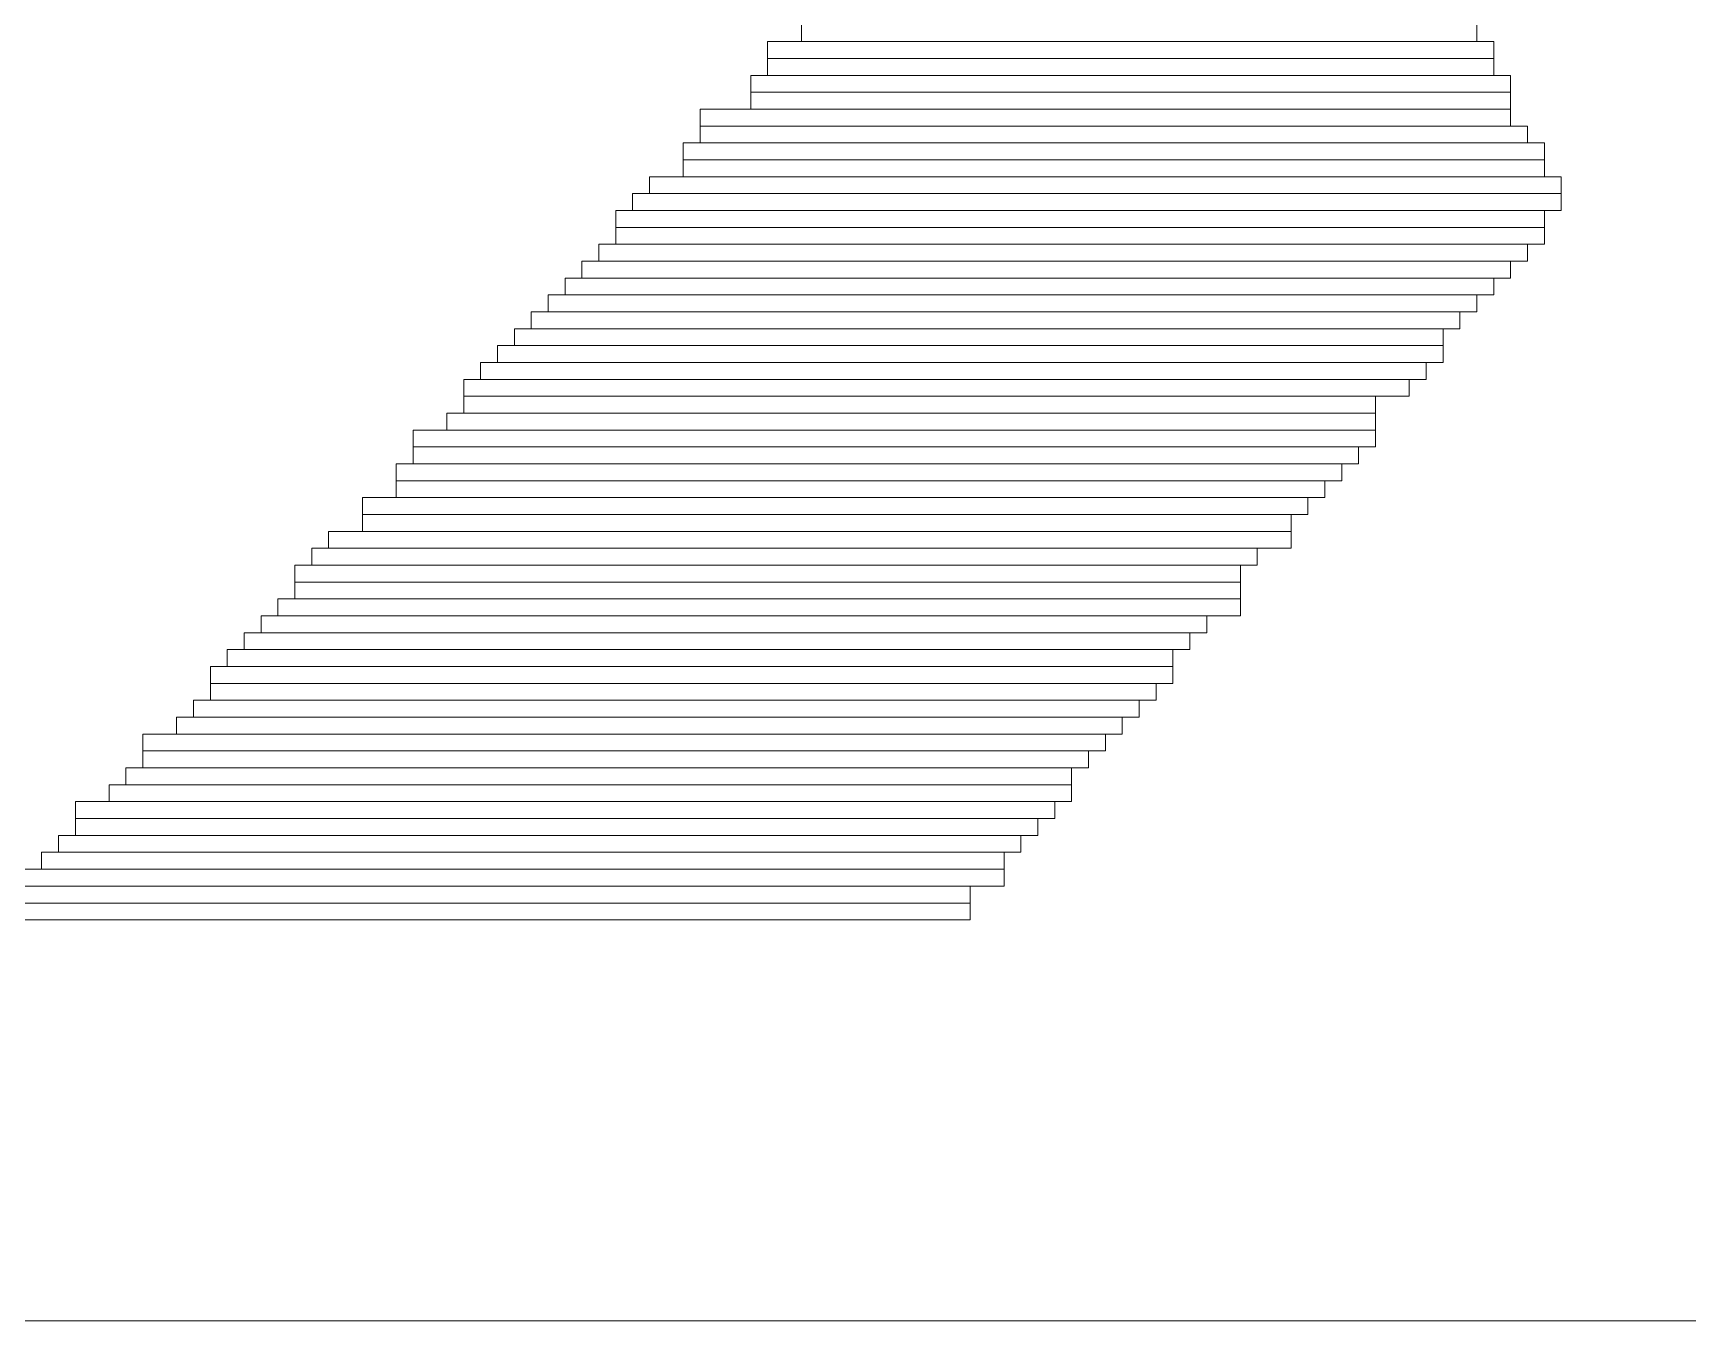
# Model space of a CAD drawing. Header units: millimetres. Extents: x -19.4 to 22.9, y -18.1 to 22.2.
# Drawn here: x 5.245 to 7.734, y -18.091 to -16.154 of the extents above; entities that cross this region are included whole.
import ezdxf

# ---------------------------------------------------------------- set-up
doc = ezdxf.new("R2010")
doc.units = ezdxf.units.MM
doc.header["$MEASUREMENT"] = 0
doc.layers.add('BG_OUTLINE', color=7, linetype='Continuous')
doc.layers.add('MA_PEN3', color=7, linetype='Continuous')

msp = doc.modelspace()

# ---------------------------------------------------------------- linework, layer by layer
at = {"layer": 'BG_OUTLINE', "lineweight": 9}
msp.add_open_spline([(-13.5636, -18.0908), (-13.5636, -18.0908), (13.4366, -18.0908), (13.4366, -18.0908), (13.4366, -18.0908), (13.4366, -18.0908), (13.4366, 12.9092), (13.4366, 12.9092), (13.4366, 12.9092), (13.4366, 12.9092), (-13.5636, 12.9092), (-13.5636, 12.9092), (-13.5636, 12.9092), (-13.5636, 12.9092), (-13.5636, -18.0908), (-13.5636, -18.0908)], degree=3, knots=[0, 0, 0, 0, 0.25, 0.25, 0.25, 0.25, 0.5, 0.5, 0.5, 0.5, 0.75, 0.75, 0.75, 0.75, 1, 1, 1, 1], dxfattribs=at)
at = {"layer": 'MA_PEN3', "lineweight": 9}
for points in [[(6.4008, -16.167), (6.4008, -16.167), (6.4008, -16.1416), (6.4008, -16.1416), (6.4008, -16.1416), (6.4008, -16.1416), (7.4168, -16.1416), (7.4168, -16.1416), (7.4168, -16.1416), (7.4168, -16.1416), (7.4168, -16.167), (7.4168, -16.167), (7.4168, -16.167), (7.4168, -16.167), (6.4008, -16.167), (6.4008, -16.167)], [(6.35, -16.1924), (6.35, -16.1924), (6.35, -16.167), (6.35, -16.167), (6.35, -16.167), (6.35, -16.167), (7.4422, -16.167), (7.4422, -16.167), (7.4422, -16.167), (7.4422, -16.167), (7.4422, -16.1924), (7.4422, -16.1924), (7.4422, -16.1924), (7.4422, -16.1924), (6.35, -16.1924), (6.35, -16.1924)], [(6.35, -16.2178), (6.35, -16.2178), (6.35, -16.1924), (6.35, -16.1924), (6.35, -16.1924), (6.35, -16.1924), (7.4422, -16.1924), (7.4422, -16.1924), (7.4422, -16.1924), (7.4422, -16.1924), (7.4422, -16.2178), (7.4422, -16.2178), (7.4422, -16.2178), (7.4422, -16.2178), (6.35, -16.2178), (6.35, -16.2178)], [(6.3246, -16.2432), (6.3246, -16.2432), (6.3246, -16.2178), (6.3246, -16.2178), (6.3246, -16.2178), (6.3246, -16.2178), (7.4676, -16.2178), (7.4676, -16.2178), (7.4676, -16.2178), (7.4676, -16.2178), (7.4676, -16.2432), (7.4676, -16.2432), (7.4676, -16.2432), (7.4676, -16.2432), (6.3246, -16.2432), (6.3246, -16.2432)], [(6.3246, -16.2686), (6.3246, -16.2686), (6.3246, -16.2432), (6.3246, -16.2432), (6.3246, -16.2432), (6.3246, -16.2432), (7.4676, -16.2432), (7.4676, -16.2432), (7.4676, -16.2432), (7.4676, -16.2432), (7.4676, -16.2686), (7.4676, -16.2686), (7.4676, -16.2686), (7.4676, -16.2686), (6.3246, -16.2686), (6.3246, -16.2686)], [(6.2484, -16.294), (6.2484, -16.294), (6.2484, -16.2686), (6.2484, -16.2686), (6.2484, -16.2686), (6.2484, -16.2686), (7.4676, -16.2686), (7.4676, -16.2686), (7.4676, -16.2686), (7.4676, -16.2686), (7.4676, -16.294), (7.4676, -16.294), (7.4676, -16.294), (7.4676, -16.294), (6.2484, -16.294), (6.2484, -16.294)], [(6.2484, -16.3194), (6.2484, -16.3194), (6.2484, -16.294), (6.2484, -16.294), (6.2484, -16.294), (6.2484, -16.294), (7.493, -16.294), (7.493, -16.294), (7.493, -16.294), (7.493, -16.294), (7.493, -16.3194), (7.493, -16.3194), (7.493, -16.3194), (7.493, -16.3194), (6.2484, -16.3194), (6.2484, -16.3194)], [(6.223, -16.3448), (6.223, -16.3448), (6.223, -16.3194), (6.223, -16.3194), (6.223, -16.3194), (6.223, -16.3194), (7.5184, -16.3194), (7.5184, -16.3194), (7.5184, -16.3194), (7.5184, -16.3194), (7.5184, -16.3448), (7.5184, -16.3448), (7.5184, -16.3448), (7.5184, -16.3448), (6.223, -16.3448), (6.223, -16.3448)], [(6.223, -16.3702), (6.223, -16.3702), (6.223, -16.3448), (6.223, -16.3448), (6.223, -16.3448), (6.223, -16.3448), (7.5184, -16.3448), (7.5184, -16.3448), (7.5184, -16.3448), (7.5184, -16.3448), (7.5184, -16.3702), (7.5184, -16.3702), (7.5184, -16.3702), (7.5184, -16.3702), (6.223, -16.3702), (6.223, -16.3702)], [(6.1722, -16.3956), (6.1722, -16.3956), (6.1722, -16.3702), (6.1722, -16.3702), (6.1722, -16.3702), (6.1722, -16.3702), (7.5438, -16.3702), (7.5438, -16.3702), (7.5438, -16.3702), (7.5438, -16.3702), (7.5438, -16.3956), (7.5438, -16.3956), (7.5438, -16.3956), (7.5438, -16.3956), (6.1722, -16.3956), (6.1722, -16.3956)], [(6.1468, -16.421), (6.1468, -16.421), (6.1468, -16.3956), (6.1468, -16.3956), (6.1468, -16.3956), (6.1468, -16.3956), (7.5438, -16.3956), (7.5438, -16.3956), (7.5438, -16.3956), (7.5438, -16.3956), (7.5438, -16.421), (7.5438, -16.421), (7.5438, -16.421), (7.5438, -16.421), (6.1468, -16.421), (6.1468, -16.421)], [(6.1214, -16.4464), (6.1214, -16.4464), (6.1214, -16.421), (6.1214, -16.421), (6.1214, -16.421), (6.1214, -16.421), (7.5184, -16.421), (7.5184, -16.421), (7.5184, -16.421), (7.5184, -16.421), (7.5184, -16.4464), (7.5184, -16.4464), (7.5184, -16.4464), (7.5184, -16.4464), (6.1214, -16.4464), (6.1214, -16.4464)], [(6.1214, -16.4718), (6.1214, -16.4718), (6.1214, -16.4464), (6.1214, -16.4464), (6.1214, -16.4464), (6.1214, -16.4464), (7.5184, -16.4464), (7.5184, -16.4464), (7.5184, -16.4464), (7.5184, -16.4464), (7.5184, -16.4718), (7.5184, -16.4718), (7.5184, -16.4718), (7.5184, -16.4718), (6.1214, -16.4718), (6.1214, -16.4718)], [(6.096, -16.4972), (6.096, -16.4972), (6.096, -16.4718), (6.096, -16.4718), (6.096, -16.4718), (6.096, -16.4718), (7.493, -16.4718), (7.493, -16.4718), (7.493, -16.4718), (7.493, -16.4718), (7.493, -16.4972), (7.493, -16.4972), (7.493, -16.4972), (7.493, -16.4972), (6.096, -16.4972), (6.096, -16.4972)], [(6.0706, -16.5226), (6.0706, -16.5226), (6.0706, -16.4972), (6.0706, -16.4972), (6.0706, -16.4972), (6.0706, -16.4972), (7.4676, -16.4972), (7.4676, -16.4972), (7.4676, -16.4972), (7.4676, -16.4972), (7.4676, -16.5226), (7.4676, -16.5226), (7.4676, -16.5226), (7.4676, -16.5226), (6.0706, -16.5226), (6.0706, -16.5226)], [(6.0452, -16.548), (6.0452, -16.548), (6.0452, -16.5226), (6.0452, -16.5226), (6.0452, -16.5226), (6.0452, -16.5226), (7.4422, -16.5226), (7.4422, -16.5226), (7.4422, -16.5226), (7.4422, -16.5226), (7.4422, -16.548), (7.4422, -16.548), (7.4422, -16.548), (7.4422, -16.548), (6.0452, -16.548), (6.0452, -16.548)], [(6.0198, -16.5734), (6.0198, -16.5734), (6.0198, -16.548), (6.0198, -16.548), (6.0198, -16.548), (6.0198, -16.548), (7.4168, -16.548), (7.4168, -16.548), (7.4168, -16.548), (7.4168, -16.548), (7.4168, -16.5734), (7.4168, -16.5734), (7.4168, -16.5734), (7.4168, -16.5734), (6.0198, -16.5734), (6.0198, -16.5734)], [(5.9944, -16.5988), (5.9944, -16.5988), (5.9944, -16.5734), (5.9944, -16.5734), (5.9944, -16.5734), (5.9944, -16.5734), (7.3914, -16.5734), (7.3914, -16.5734), (7.3914, -16.5734), (7.3914, -16.5734), (7.3914, -16.5988), (7.3914, -16.5988), (7.3914, -16.5988), (7.3914, -16.5988), (5.9944, -16.5988), (5.9944, -16.5988)], [(5.969, -16.6242), (5.969, -16.6242), (5.969, -16.5988), (5.969, -16.5988), (5.969, -16.5988), (5.969, -16.5988), (7.366, -16.5988), (7.366, -16.5988), (7.366, -16.5988), (7.366, -16.5988), (7.366, -16.6242), (7.366, -16.6242), (7.366, -16.6242), (7.366, -16.6242), (5.969, -16.6242), (5.969, -16.6242)], [(5.9436, -16.6496), (5.9436, -16.6496), (5.9436, -16.6242), (5.9436, -16.6242), (5.9436, -16.6242), (5.9436, -16.6242), (7.366, -16.6242), (7.366, -16.6242), (7.366, -16.6242), (7.366, -16.6242), (7.366, -16.6496), (7.366, -16.6496), (7.366, -16.6496), (7.366, -16.6496), (5.9436, -16.6496), (5.9436, -16.6496)], [(5.9182, -16.675), (5.9182, -16.675), (5.9182, -16.6496), (5.9182, -16.6496), (5.9182, -16.6496), (5.9182, -16.6496), (7.3406, -16.6496), (7.3406, -16.6496), (7.3406, -16.6496), (7.3406, -16.6496), (7.3406, -16.675), (7.3406, -16.675), (7.3406, -16.675), (7.3406, -16.675), (5.9182, -16.675), (5.9182, -16.675)], [(5.8928, -16.7004), (5.8928, -16.7004), (5.8928, -16.675), (5.8928, -16.675), (5.8928, -16.675), (5.8928, -16.675), (7.3152, -16.675), (7.3152, -16.675), (7.3152, -16.675), (7.3152, -16.675), (7.3152, -16.7004), (7.3152, -16.7004), (7.3152, -16.7004), (7.3152, -16.7004), (5.8928, -16.7004), (5.8928, -16.7004)], [(5.8928, -16.7258), (5.8928, -16.7258), (5.8928, -16.7004), (5.8928, -16.7004), (5.8928, -16.7004), (5.8928, -16.7004), (7.2644, -16.7004), (7.2644, -16.7004), (7.2644, -16.7004), (7.2644, -16.7004), (7.2644, -16.7258), (7.2644, -16.7258), (7.2644, -16.7258), (7.2644, -16.7258), (5.8928, -16.7258), (5.8928, -16.7258)], [(5.8674, -16.7512), (5.8674, -16.7512), (5.8674, -16.7258), (5.8674, -16.7258), (5.8674, -16.7258), (5.8674, -16.7258), (7.2644, -16.7258), (7.2644, -16.7258), (7.2644, -16.7258), (7.2644, -16.7258), (7.2644, -16.7512), (7.2644, -16.7512), (7.2644, -16.7512), (7.2644, -16.7512), (5.8674, -16.7512), (5.8674, -16.7512)], [(5.8166, -16.7766), (5.8166, -16.7766), (5.8166, -16.7512), (5.8166, -16.7512), (5.8166, -16.7512), (5.8166, -16.7512), (7.2644, -16.7512), (7.2644, -16.7512), (7.2644, -16.7512), (7.2644, -16.7512), (7.2644, -16.7766), (7.2644, -16.7766), (7.2644, -16.7766), (7.2644, -16.7766), (5.8166, -16.7766), (5.8166, -16.7766)], [(5.8166, -16.802), (5.8166, -16.802), (5.8166, -16.7766), (5.8166, -16.7766), (5.8166, -16.7766), (5.8166, -16.7766), (7.239, -16.7766), (7.239, -16.7766), (7.239, -16.7766), (7.239, -16.7766), (7.239, -16.802), (7.239, -16.802), (7.239, -16.802), (7.239, -16.802), (5.8166, -16.802), (5.8166, -16.802)], [(5.7912, -16.8274), (5.7912, -16.8274), (5.7912, -16.802), (5.7912, -16.802), (5.7912, -16.802), (5.7912, -16.802), (7.2136, -16.802), (7.2136, -16.802), (7.2136, -16.802), (7.2136, -16.802), (7.2136, -16.8274), (7.2136, -16.8274), (7.2136, -16.8274), (7.2136, -16.8274), (5.7912, -16.8274), (5.7912, -16.8274)], [(5.7912, -16.8528), (5.7912, -16.8528), (5.7912, -16.8274), (5.7912, -16.8274), (5.7912, -16.8274), (5.7912, -16.8274), (7.1882, -16.8274), (7.1882, -16.8274), (7.1882, -16.8274), (7.1882, -16.8274), (7.1882, -16.8528), (7.1882, -16.8528), (7.1882, -16.8528), (7.1882, -16.8528), (5.7912, -16.8528), (5.7912, -16.8528)], [(5.7404, -16.8782), (5.7404, -16.8782), (5.7404, -16.8528), (5.7404, -16.8528), (5.7404, -16.8528), (5.7404, -16.8528), (7.1628, -16.8528), (7.1628, -16.8528), (7.1628, -16.8528), (7.1628, -16.8528), (7.1628, -16.8782), (7.1628, -16.8782), (7.1628, -16.8782), (7.1628, -16.8782), (5.7404, -16.8782), (5.7404, -16.8782)], [(5.7404, -16.9036), (5.7404, -16.9036), (5.7404, -16.8782), (5.7404, -16.8782), (5.7404, -16.8782), (5.7404, -16.8782), (7.1374, -16.8782), (7.1374, -16.8782), (7.1374, -16.8782), (7.1374, -16.8782), (7.1374, -16.9036), (7.1374, -16.9036), (7.1374, -16.9036), (7.1374, -16.9036), (5.7404, -16.9036), (5.7404, -16.9036)], [(5.6896, -16.929), (5.6896, -16.929), (5.6896, -16.9036), (5.6896, -16.9036), (5.6896, -16.9036), (5.6896, -16.9036), (7.1374, -16.9036), (7.1374, -16.9036), (7.1374, -16.9036), (7.1374, -16.9036), (7.1374, -16.929), (7.1374, -16.929), (7.1374, -16.929), (7.1374, -16.929), (5.6896, -16.929), (5.6896, -16.929)], [(5.6642, -16.9544), (5.6642, -16.9544), (5.6642, -16.929), (5.6642, -16.929), (5.6642, -16.929), (5.6642, -16.929), (7.0866, -16.929), (7.0866, -16.929), (7.0866, -16.929), (7.0866, -16.929), (7.0866, -16.9544), (7.0866, -16.9544), (7.0866, -16.9544), (7.0866, -16.9544), (5.6642, -16.9544), (5.6642, -16.9544)], [(5.6388, -16.9798), (5.6388, -16.9798), (5.6388, -16.9544), (5.6388, -16.9544), (5.6388, -16.9544), (5.6388, -16.9544), (7.0612, -16.9544), (7.0612, -16.9544), (7.0612, -16.9544), (7.0612, -16.9544), (7.0612, -16.9798), (7.0612, -16.9798), (7.0612, -16.9798), (7.0612, -16.9798), (5.6388, -16.9798), (5.6388, -16.9798)], [(5.6388, -17.0052), (5.6388, -17.0052), (5.6388, -16.9798), (5.6388, -16.9798), (5.6388, -16.9798), (5.6388, -16.9798), (7.0612, -16.9798), (7.0612, -16.9798), (7.0612, -16.9798), (7.0612, -16.9798), (7.0612, -17.0052), (7.0612, -17.0052), (7.0612, -17.0052), (7.0612, -17.0052), (5.6388, -17.0052), (5.6388, -17.0052)], [(5.6134, -17.0306), (5.6134, -17.0306), (5.6134, -17.0052), (5.6134, -17.0052), (5.6134, -17.0052), (5.6134, -17.0052), (7.0612, -17.0052), (7.0612, -17.0052), (7.0612, -17.0052), (7.0612, -17.0052), (7.0612, -17.0306), (7.0612, -17.0306), (7.0612, -17.0306), (7.0612, -17.0306), (5.6134, -17.0306), (5.6134, -17.0306)], [(5.588, -17.056), (5.588, -17.056), (5.588, -17.0306), (5.588, -17.0306), (5.588, -17.0306), (5.588, -17.0306), (7.0104, -17.0306), (7.0104, -17.0306), (7.0104, -17.0306), (7.0104, -17.0306), (7.0104, -17.056), (7.0104, -17.056), (7.0104, -17.056), (7.0104, -17.056), (5.588, -17.056), (5.588, -17.056)], [(5.5626, -17.0814), (5.5626, -17.0814), (5.5626, -17.056), (5.5626, -17.056), (5.5626, -17.056), (5.5626, -17.056), (6.985, -17.056), (6.985, -17.056), (6.985, -17.056), (6.985, -17.056), (6.985, -17.0814), (6.985, -17.0814), (6.985, -17.0814), (6.985, -17.0814), (5.5626, -17.0814), (5.5626, -17.0814)], [(5.5372, -17.1068), (5.5372, -17.1068), (5.5372, -17.0814), (5.5372, -17.0814), (5.5372, -17.0814), (5.5372, -17.0814), (6.9596, -17.0814), (6.9596, -17.0814), (6.9596, -17.0814), (6.9596, -17.0814), (6.9596, -17.1068), (6.9596, -17.1068), (6.9596, -17.1068), (6.9596, -17.1068), (5.5372, -17.1068), (5.5372, -17.1068)], [(5.5118, -17.1322), (5.5118, -17.1322), (5.5118, -17.1068), (5.5118, -17.1068), (5.5118, -17.1068), (5.5118, -17.1068), (6.9596, -17.1068), (6.9596, -17.1068), (6.9596, -17.1068), (6.9596, -17.1068), (6.9596, -17.1322), (6.9596, -17.1322), (6.9596, -17.1322), (6.9596, -17.1322), (5.5118, -17.1322), (5.5118, -17.1322)], [(5.5118, -17.1576), (5.5118, -17.1576), (5.5118, -17.1322), (5.5118, -17.1322), (5.5118, -17.1322), (5.5118, -17.1322), (6.9342, -17.1322), (6.9342, -17.1322), (6.9342, -17.1322), (6.9342, -17.1322), (6.9342, -17.1576), (6.9342, -17.1576), (6.9342, -17.1576), (6.9342, -17.1576), (5.5118, -17.1576), (5.5118, -17.1576)], [(5.4864, -17.183), (5.4864, -17.183), (5.4864, -17.1576), (5.4864, -17.1576), (5.4864, -17.1576), (5.4864, -17.1576), (6.9088, -17.1576), (6.9088, -17.1576), (6.9088, -17.1576), (6.9088, -17.1576), (6.9088, -17.183), (6.9088, -17.183), (6.9088, -17.183), (6.9088, -17.183), (5.4864, -17.183), (5.4864, -17.183)], [(5.461, -17.2084), (5.461, -17.2084), (5.461, -17.183), (5.461, -17.183), (5.461, -17.183), (5.461, -17.183), (6.8834, -17.183), (6.8834, -17.183), (6.8834, -17.183), (6.8834, -17.183), (6.8834, -17.2084), (6.8834, -17.2084), (6.8834, -17.2084), (6.8834, -17.2084), (5.461, -17.2084), (5.461, -17.2084)], [(5.4102, -17.2338), (5.4102, -17.2338), (5.4102, -17.2084), (5.4102, -17.2084), (5.4102, -17.2084), (5.4102, -17.2084), (6.858, -17.2084), (6.858, -17.2084), (6.858, -17.2084), (6.858, -17.2084), (6.858, -17.2338), (6.858, -17.2338), (6.858, -17.2338), (6.858, -17.2338), (5.4102, -17.2338), (5.4102, -17.2338)], [(5.4102, -17.2592), (5.4102, -17.2592), (5.4102, -17.2338), (5.4102, -17.2338), (5.4102, -17.2338), (5.4102, -17.2338), (6.8326, -17.2338), (6.8326, -17.2338), (6.8326, -17.2338), (6.8326, -17.2338), (6.8326, -17.2592), (6.8326, -17.2592), (6.8326, -17.2592), (6.8326, -17.2592), (5.4102, -17.2592), (5.4102, -17.2592)], [(5.3848, -17.2846), (5.3848, -17.2846), (5.3848, -17.2592), (5.3848, -17.2592), (5.3848, -17.2592), (5.3848, -17.2592), (6.8072, -17.2592), (6.8072, -17.2592), (6.8072, -17.2592), (6.8072, -17.2592), (6.8072, -17.2846), (6.8072, -17.2846), (6.8072, -17.2846), (6.8072, -17.2846), (5.3848, -17.2846), (5.3848, -17.2846)], [(5.3594, -17.31), (5.3594, -17.31), (5.3594, -17.2846), (5.3594, -17.2846), (5.3594, -17.2846), (5.3594, -17.2846), (6.8072, -17.2846), (6.8072, -17.2846), (6.8072, -17.2846), (6.8072, -17.2846), (6.8072, -17.31), (6.8072, -17.31), (6.8072, -17.31), (6.8072, -17.31), (5.3594, -17.31), (5.3594, -17.31)], [(5.3086, -17.3354), (5.3086, -17.3354), (5.3086, -17.31), (5.3086, -17.31), (5.3086, -17.31), (5.3086, -17.31), (6.7818, -17.31), (6.7818, -17.31), (6.7818, -17.31), (6.7818, -17.31), (6.7818, -17.3354), (6.7818, -17.3354), (6.7818, -17.3354), (6.7818, -17.3354), (5.3086, -17.3354), (5.3086, -17.3354)], [(5.3086, -17.3608), (5.3086, -17.3608), (5.3086, -17.3354), (5.3086, -17.3354), (5.3086, -17.3354), (5.3086, -17.3354), (6.7564, -17.3354), (6.7564, -17.3354), (6.7564, -17.3354), (6.7564, -17.3354), (6.7564, -17.3608), (6.7564, -17.3608), (6.7564, -17.3608), (6.7564, -17.3608), (5.3086, -17.3608), (5.3086, -17.3608)], [(5.2832, -17.3862), (5.2832, -17.3862), (5.2832, -17.3608), (5.2832, -17.3608), (5.2832, -17.3608), (5.2832, -17.3608), (6.731, -17.3608), (6.731, -17.3608), (6.731, -17.3608), (6.731, -17.3608), (6.731, -17.3862), (6.731, -17.3862), (6.731, -17.3862), (6.731, -17.3862), (5.2832, -17.3862), (5.2832, -17.3862)], [(5.2577, -17.4116), (5.2577, -17.4116), (5.2577, -17.3862), (5.2577, -17.3862), (5.2577, -17.3862), (5.2577, -17.3862), (6.7056, -17.3862), (6.7056, -17.3862), (6.7056, -17.3862), (6.7056, -17.3862), (6.7056, -17.4116), (6.7056, -17.4116), (6.7056, -17.4116), (6.7056, -17.4116), (5.2577, -17.4116), (5.2577, -17.4116)], [(5.207, -17.437), (5.207, -17.437), (5.207, -17.4116), (5.207, -17.4116), (5.207, -17.4116), (5.207, -17.4116), (6.7056, -17.4116), (6.7056, -17.4116), (6.7056, -17.4116), (6.7056, -17.4116), (6.7056, -17.437), (6.7056, -17.437), (6.7056, -17.437), (6.7056, -17.437), (5.207, -17.437), (5.207, -17.437)], [(5.207, -17.4624), (5.207, -17.4624), (5.207, -17.437), (5.207, -17.437), (5.207, -17.437), (5.207, -17.437), (6.6548, -17.437), (6.6548, -17.437), (6.6548, -17.437), (6.6548, -17.437), (6.6548, -17.4624), (6.6548, -17.4624), (6.6548, -17.4624), (6.6548, -17.4624), (5.207, -17.4624), (5.207, -17.4624)], [(5.207, -17.4878), (5.207, -17.4878), (5.207, -17.4624), (5.207, -17.4624), (5.207, -17.4624), (5.207, -17.4624), (6.6548, -17.4624), (6.6548, -17.4624), (6.6548, -17.4624), (6.6548, -17.4624), (6.6548, -17.4878), (6.6548, -17.4878), (6.6548, -17.4878), (6.6548, -17.4878), (5.207, -17.4878), (5.207, -17.4878)]]:
    msp.add_open_spline(points, degree=3, knots=[0, 0, 0, 0, 0.25, 0.25, 0.25, 0.25, 0.5, 0.5, 0.5, 0.5, 0.75, 0.75, 0.75, 0.75, 1, 1, 1, 1], dxfattribs=at)

doc.saveas('drawing.dxf')
